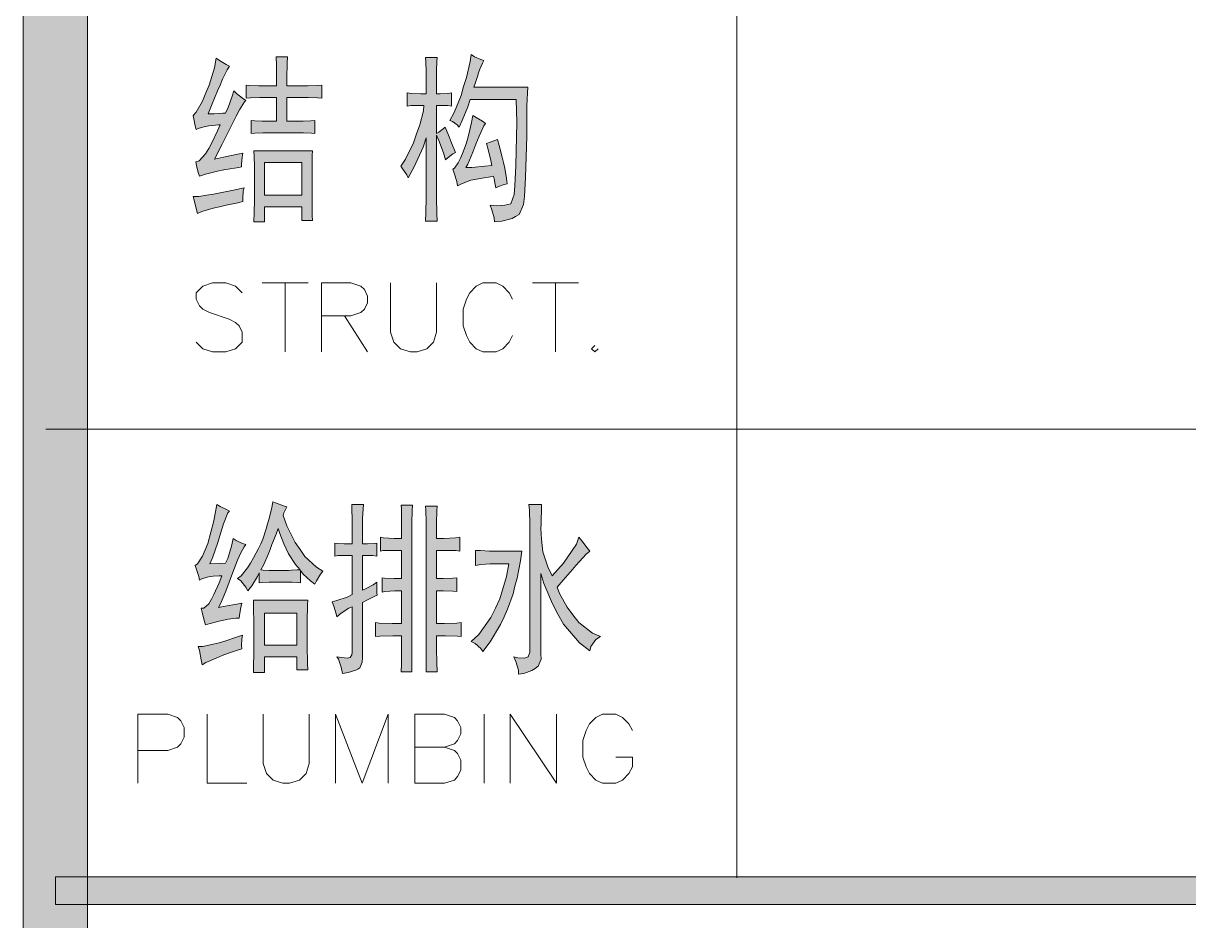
# Model space of a CAD drawing. Header units: millimetres. Extents: x 0 to 829, y 0 to 586.
# Drawn here: x 769.46 to 787.32, y 444.58 to 458.34 of the extents above; entities that cross this region are included whole.
import ezdxf

# ---------------------------------------------------------------- set-up
doc = ezdxf.new("R2010")
doc.units = ezdxf.units.MM

msp = doc.modelspace()

# ---------------------------------------------------------------- hatches: boundary and pattern name
h = msp.add_hatch(color=0)
h.dxf.hatch_style = 2
h.paths.add_polyline_path([(770.449028, 9.860139), (769.464778, 9.860139), (769.464778, 575.772139), (770.449028, 575.772139)])
h = msp.add_hatch(color=0)
h.dxf.hatch_style = 2
h.paths.add_polyline_path([(772.622139, 457.67625), (772.590389, 457.623333), (772.516306, 457.478694), (772.481028, 457.386972), (772.442222, 457.298778), (772.3505, 457.076528), (772.297583, 456.946), (772.389306, 456.949528), (772.523361, 456.956583), (772.562167, 456.956583), (772.600972, 457.044778), (772.664472, 457.217639), (772.689167, 457.298778), (772.7315, 457.259972), (772.823222, 457.189417), (772.872611, 457.154139), (772.851444, 457.132972), (772.777361, 457.0095), (772.724444, 456.910722), (772.675056, 456.811944), (772.50925, 456.483861), (772.396361, 456.254556), (772.533944, 456.282778), (772.752667, 456.328639), (772.830278, 456.346278), (772.816167, 456.282778), (772.805583, 456.176944), (772.805583, 456.134611), (772.766778, 456.127556), (772.632722, 456.106389), (772.537472, 456.08875), (772.442222, 456.071111), (772.25525, 456.021722), (772.163528, 455.989972), (772.145889, 456.046417), (772.117667, 456.155778), (772.107083, 456.212222), (772.156472, 456.229861), (772.25525, 456.332167), (772.304639, 456.416833), (772.354028, 456.5015), (772.442222, 456.684944), (772.481028, 456.776667), (772.452806, 456.776667), (772.364611, 456.769611), (772.308167, 456.762556), (772.25525, 456.751972), (772.156472, 456.727278), (772.114139, 456.709639), (772.100028, 456.766083), (772.075333, 456.871917), (772.06475, 456.921306), (772.110611, 456.970694), (772.209389, 457.143556), (772.258778, 457.267028), (772.311694, 457.386972), (772.392833, 457.655083), (772.421056, 457.799722), (772.470444, 457.764444), (772.57275, 457.704472)])
h = msp.add_hatch(color=0)
h.dxf.hatch_style = 2
h.paths.add_polyline_path([(773.345333, 457.376389), (773.345333, 457.471639), (773.341806, 457.693889), (773.338278, 457.820889), (773.514667, 457.820889), (773.507611, 457.722111), (773.504083, 457.499861), (773.504083, 457.376389), (773.7475, 457.376389), (773.825111, 457.376389), (773.96975, 457.383444), (774.036778, 457.386972), (774.036778, 457.189417), (773.96975, 457.192944), (773.828639, 457.2), (773.754556, 457.2), (773.504083, 457.2), (773.504083, 456.833111), (773.694583, 456.833111), (773.754556, 456.833111), (773.870972, 456.840167), (773.930944, 456.843694), (773.930944, 456.646139), (773.878028, 456.649667), (773.758083, 456.656722), (773.687528, 456.656722), (773.204222, 456.656722), (773.133667, 456.656722), (773.010194, 456.649667), (772.95375, 456.646139), (772.95375, 456.843694), (773.010194, 456.840167), (773.126611, 456.833111), (773.186583, 456.833111), (773.345333, 456.833111), (773.345333, 457.2), (773.161889, 457.2), (773.087806, 457.2), (772.946694, 457.192944), (772.879667, 457.189417), (772.879667, 457.386972), (772.932583, 457.383444), (773.066639, 457.376389), (773.147778, 457.376389)])
h = msp.add_hatch(color=0)
h.dxf.hatch_style = 2
h.paths.add_polyline_path([(775.934722, 456.243972), (775.902972, 456.349806), (775.832417, 456.540306), (775.793611, 456.621444), (775.793611, 455.778306), (775.793611, 455.661889), (775.800667, 455.422), (775.804194, 455.302056), (775.627806, 455.302056), (775.631333, 455.429056), (775.634861, 455.668944), (775.634861, 455.778306), (775.634861, 456.579111), (775.592528, 456.438), (775.454944, 456.134611), (775.363222, 455.968806), (775.338528, 456.011139), (775.278556, 456.099333), (775.246806, 456.145194), (775.320889, 456.254556), (775.444361, 456.5015), (775.490222, 456.639083), (775.539611, 456.776667), (775.596056, 456.995389), (775.603111, 457.076528), (775.536083, 457.076528), (775.409083, 457.073), (775.345583, 457.065944), (775.345583, 457.267028), (775.409083, 457.259972), (775.553722, 457.256444), (775.634861, 457.256444), (775.634861, 457.510444), (775.634861, 457.595111), (775.631333, 457.743278), (775.627806, 457.810306), (775.804194, 457.810306), (775.800667, 457.753861), (775.793611, 457.605694), (775.793611, 457.510444), (775.793611, 457.256444), (775.850056, 457.256444), (775.966472, 457.259972), (776.026444, 457.267028), (776.026444, 457.065944), (775.966472, 457.073), (775.850056, 457.076528), (775.793611, 457.076528), (775.793611, 456.646139), (775.828889, 456.667306), (775.895917, 456.716694), (775.927667, 456.744917), (775.97, 456.646139), (776.047611, 456.452111), (776.086417, 456.356861), (776.047611, 456.332167), (775.973528, 456.27925)])
h = msp.add_hatch(color=0)
h.dxf.hatch_style = 2
h.paths.add_polyline_path([(776.520333, 457.764444), (776.499167, 457.725639), (776.460361, 457.633917), (776.439194, 457.577472), (776.421556, 457.521028), (776.386278, 457.411667), (776.368639, 457.355222), (777.194139, 457.355222), (777.190611, 457.270556), (777.180028, 457.065944), (777.1765, 456.946), (777.1765, 456.607333), (777.158861, 455.972333), (777.14475, 455.679528), (777.127111, 455.556056), (777.060083, 455.404361), (777.007167, 455.372611), (776.95425, 455.344389), (776.7955, 455.302056), (776.686139, 455.291472), (776.679083, 455.351444), (776.643806, 455.478444), (776.619111, 455.545472), (776.707306, 455.538417), (776.841361, 455.545472), (776.887222, 455.556056), (776.933083, 455.566639), (776.986, 455.711278), (776.993056, 455.845333), (777.010694, 456.155778), (777.024806, 456.815472), (777.01775, 457.16825), (776.312194, 457.16825), (776.273389, 457.055361), (776.188722, 456.843694), (776.142861, 456.744917), (776.111111, 456.776667), (776.040556, 456.829583), (776.00175, 456.843694), (776.06525, 456.967167), (776.171083, 457.228222), (776.209889, 457.365806), (776.252222, 457.506917), (776.312194, 457.750333), (776.326306, 457.856167), (776.379222, 457.820889), (776.474472, 457.778556)])
h = msp.add_hatch(color=0)
h.dxf.hatch_style = 2
h.paths.add_polyline_path([(776.6685, 455.989972), (776.622639, 455.982917), (776.492111, 455.96175), (776.407444, 455.944111), (776.322778, 455.93), (776.178139, 455.877083), (776.118167, 455.845333), (776.104056, 455.912361), (776.06525, 456.039361), (776.044083, 456.099333), (776.068778, 456.113444), (776.12875, 456.194583), (776.1605, 456.268667), (776.195778, 456.339222), (776.248694, 456.487389), (776.269861, 456.561472), (776.291028, 456.635556), (776.333361, 456.815472), (776.351, 456.921306), (776.403917, 456.893083), (776.499167, 456.833111), (776.545028, 456.801361), (776.520333, 456.766083), (776.44625, 456.607333), (776.396861, 456.483861), (776.351, 456.360389), (776.273389, 456.176944), (776.245167, 456.124028), (776.336889, 456.127556), (776.534444, 456.145194), (776.643806, 456.155778), (776.626167, 456.233389), (776.587361, 456.399194), (776.562667, 456.490917), (776.728472, 456.554417), (776.753167, 456.462694), (776.799028, 456.282778), (776.820194, 456.201639), (776.841361, 456.116972), (776.869583, 455.954694), (776.876639, 455.877083), (776.830778, 455.8665), (776.742583, 455.83475), (776.703778, 455.813583), (776.693194, 455.862972), (776.679083, 455.951167)])
h = msp.add_hatch(color=0)
h.paths.add_polyline_path([(773.895667, 456.378028), (773.892139, 456.307472), (773.888611, 456.145194), (773.888611, 456.057), (773.888611, 455.679528), (773.888611, 455.573694), (773.892139, 455.39025), (773.895667, 455.312639), (773.729861, 455.312639), (773.729861, 455.524306), (773.161889, 455.524306), (773.161889, 455.291472), (772.996083, 455.291472), (772.999611, 455.436111), (773.006667, 455.623083), (773.006667, 455.668944), (773.006667, 456.078167), (773.006667, 456.145194), (772.999611, 456.293361), (772.996083, 456.378028)])
h.paths.add_polyline_path([(773.729861, 455.700694), (773.729861, 456.201639), (773.161889, 456.201639), (773.161889, 455.700694)])
h = msp.add_hatch(color=0)
h.dxf.hatch_style = 2
h.paths.add_polyline_path([(772.847917, 455.813583), (772.833806, 455.760667), (772.82675, 455.654833), (772.830278, 455.601917), (772.752667, 455.584278), (772.57275, 455.545472), (772.470444, 455.524306), (772.371667, 455.499611), (772.202333, 455.450222), (772.131778, 455.422), (772.114139, 455.496083), (772.082389, 455.623083), (772.06475, 455.679528), (772.152944, 455.683056), (772.308167, 455.704222), (772.378722, 455.718333), (772.452806, 455.732444), (772.685639, 455.778306)])
h = msp.add_hatch(color=0)
h.paths.add_polyline_path([(773.504083, 450.924083), (773.486444, 450.895861), (773.458222, 450.832361), (773.447639, 450.793556), (773.500556, 450.634806), (773.631083, 450.377278), (773.705167, 450.271444), (773.77925, 450.165611), (773.955639, 449.999806), (774.054417, 449.936306), (774.015611, 449.893972), (773.955639, 449.791667), (773.930944, 449.73875), (773.863917, 449.788139), (773.754556, 449.893972), (773.712222, 449.946889), (773.712222, 449.759917), (773.666361, 449.763444), (773.585222, 449.7705), (773.546417, 449.7705), (773.278306, 449.7705), (773.228917, 449.7705), (773.130139, 449.763444), (773.08075, 449.759917), (773.08075, 449.915139), (773.052528, 449.855167), (772.964333, 449.714056), (772.904361, 449.636444), (772.876139, 449.692889), (772.798528, 449.788139), (772.745611, 449.826944), (772.802056, 449.869278), (772.900833, 449.989222), (772.946694, 450.063306), (772.992556, 450.140917), (773.070167, 450.285556), (773.101917, 450.359639), (773.133667, 450.430194), (773.186583, 450.585417), (773.20775, 450.663028), (773.232444, 450.744167), (773.27125, 450.9135), (773.288889, 451.001694), (773.341806, 450.980528), (773.451167, 450.941722)])
h.paths.add_polyline_path([(773.705167, 449.957472), (773.634611, 450.042139), (773.528778, 450.204417), (773.4935, 450.282028), (773.458222, 450.359639), (773.394722, 450.514861), (773.370028, 450.592472), (773.338278, 450.507806), (773.274778, 450.349056), (773.246556, 450.271444), (773.218333, 450.193833), (773.147778, 450.038611), (773.105444, 449.957472), (773.140722, 449.953944), (773.228917, 449.946889), (773.278306, 449.946889), (773.528778, 449.946889), (773.571111, 449.953944), (773.659306, 449.957472)])
h = msp.add_hatch(color=0)
h.dxf.hatch_style = 2
h.paths.add_polyline_path([(772.622139, 450.857056), (772.597444, 450.832361), (772.530417, 450.663028), (772.488083, 450.518389), (772.44575, 450.377278), (772.364611, 450.140917), (772.322278, 450.049194), (772.562167, 450.059778), (772.597444, 450.130333), (772.653889, 450.320833), (772.678583, 450.43725), (772.724444, 450.409028), (772.823222, 450.363167), (772.872611, 450.349056), (772.847917, 450.313778), (772.798528, 450.222056), (772.770306, 450.165611), (772.745611, 450.105639), (772.671528, 449.908083), (772.618611, 449.7705), (772.565694, 449.632917), (772.484556, 449.438889), (772.456333, 449.382444), (772.555111, 449.400083), (772.735028, 449.431833), (772.812639, 449.449472), (772.798528, 449.382444), (772.777361, 449.266028), (772.770306, 449.216639), (772.720917, 449.216639), (772.6045, 449.202528), (772.533944, 449.188417), (772.466917, 449.174306), (772.325806, 449.139028), (772.25525, 449.114333), (772.237611, 449.181361), (772.205861, 449.308361), (772.188222, 449.371861), (772.230556, 449.371861), (772.308167, 449.438889), (772.346972, 449.509444), (772.385778, 449.58), (772.463389, 449.759917), (772.505722, 449.869278), (772.463389, 449.869278), (772.375194, 449.862222), (772.329333, 449.855167), (772.283472, 449.844583), (772.202333, 449.819889), (772.163528, 449.80225), (772.152944, 449.855167), (772.117667, 449.964528), (772.0965, 450.0245), (772.131778, 450.049194), (772.209389, 450.169139), (772.251722, 450.264389), (772.294056, 450.363167), (772.385778, 450.708889), (772.431639, 450.959361), (772.481028, 450.931139), (772.576278, 450.88175)])
h = msp.add_hatch(color=0)
h.dxf.hatch_style = 2
h.paths.add_polyline_path([(774.195528, 449.470639), (774.269611, 449.488278), (774.424833, 449.541194), (774.502444, 449.58), (774.502444, 450.179722), (774.438944, 450.179722), (774.386028, 450.179722), (774.28725, 450.176194), (774.237861, 450.169139), (774.237861, 450.370222), (774.280194, 450.363167), (774.378972, 450.359639), (774.438944, 450.359639), (774.502444, 450.359639), (774.502444, 450.6595), (774.502444, 450.737111), (774.498917, 450.885278), (774.495389, 450.959361), (774.678833, 450.959361), (774.671778, 450.895861), (774.661194, 450.747694), (774.661194, 450.6595), (774.661194, 450.359639), (774.738806, 450.359639), (774.844639, 450.363167), (774.879917, 450.370222), (774.879917, 450.169139), (774.812889, 450.176194), (774.703528, 450.179722), (774.661194, 450.179722), (774.661194, 449.647028), (774.717639, 449.671722), (774.823472, 449.731694), (774.879917, 449.7705), (774.879917, 449.703472), (774.883444, 449.604694), (774.886972, 449.569417), (774.848167, 449.555306), (774.738806, 449.498861), (774.661194, 449.460056), (774.661194, 448.616917), (774.657667, 448.542833), (774.622389, 448.454639), (774.590639, 448.437), (774.558889, 448.422889), (774.442472, 448.387611), (774.354278, 448.369972), (774.336639, 448.465222), (774.294306, 448.592222), (774.269611, 448.6275), (774.340167, 448.616917), (774.431889, 448.606333), (774.453056, 448.609861), (774.474222, 448.613389), (774.498917, 448.655722), (774.502444, 448.694528), (774.502444, 449.393028), (774.453056, 449.371861), (774.336639, 449.29425), (774.269611, 449.237806), (774.259028, 449.287194), (774.220222, 449.403611)])
h = msp.add_hatch(color=0)
h.dxf.hatch_style = 2
h.paths.add_polyline_path([(775.260917, 450.592472), (775.260917, 450.719472), (775.257389, 450.895861), (775.253861, 450.948778), (775.426722, 450.948778), (775.423194, 450.871167), (775.419667, 450.670083), (775.419667, 450.546611), (775.419667, 448.394667), (775.253861, 448.394667), (775.257389, 448.514611), (775.260917, 448.708639), (775.260917, 448.782722), (775.260917, 448.948528), (775.126861, 448.948528), (774.929306, 448.941472), (774.862278, 448.937944), (774.862278, 449.149611), (774.915194, 449.142556), (775.116278, 449.139028), (775.260917, 449.139028), (775.260917, 449.636444), (775.155083, 449.636444), (775.003389, 449.625861), (774.961056, 449.615278), (774.961056, 449.837528), (774.999861, 449.830472), (775.148028, 449.826944), (775.260917, 449.826944), (775.260917, 450.257333), (775.140972, 450.257333), (774.978694, 450.253806), (774.936361, 450.24675), (774.936361, 450.458417), (774.982222, 450.447833), (775.1445, 450.43725), (775.260917, 450.43725)])
h = msp.add_hatch(color=0)
h.dxf.hatch_style = 2
h.paths.add_polyline_path([(775.804194, 450.934667), (775.800667, 450.864111), (775.793611, 450.680667), (775.793611, 450.571306), (775.793611, 450.43725), (775.9065, 450.43725), (776.086417, 450.447833), (776.153444, 450.458417), (776.153444, 450.24675), (776.089944, 450.253806), (775.994694, 450.257333), (775.962944, 450.257333), (775.793611, 450.257333), (775.793611, 449.826944), (775.895917, 449.826944), (776.047611, 449.830472), (776.104056, 449.837528), (776.104056, 449.625861), (776.047611, 449.632917), (775.895917, 449.636444), (775.793611, 449.636444), (775.793611, 449.139028), (775.917083, 449.139028), (776.104056, 449.142556), (776.171083, 449.149611), (776.171083, 448.937944), (776.118167, 448.941472), (775.931194, 448.948528), (775.793611, 448.948528), (775.793611, 448.782722), (775.793611, 448.736861), (775.800667, 448.542833), (775.804194, 448.394667), (775.634861, 448.394667), (775.634861, 450.571306), (775.634861, 450.69125), (775.631333, 450.874694), (775.627806, 450.934667)])
h = msp.add_hatch(color=0)
h.dxf.hatch_style = 2
h.paths.add_polyline_path([(777.402278, 450.959361), (777.402278, 450.874694), (777.39875, 450.726528), (777.39875, 450.6595), (777.395222, 450.592472), (777.405806, 450.426667), (777.412861, 450.331417), (777.423444, 450.232639), (777.501056, 450.003333), (777.568083, 449.869278), (777.740944, 450.059778), (777.942028, 450.352583), (777.977306, 450.458417), (778.023167, 450.401972), (778.104306, 450.296139), (778.143111, 450.24675), (778.090194, 450.197361), (777.984361, 450.088), (777.931444, 450.0245), (777.878528, 449.964528), (777.733889, 449.798722), (777.642167, 449.692889), (777.677444, 449.597639), (777.797389, 449.385972), (777.885583, 449.269556), (777.973778, 449.153139), (778.185444, 448.987333), (778.308917, 448.937944), (778.238361, 448.892083), (778.157222, 448.782722), (778.143111, 448.715694), (777.984361, 448.842694), (777.740944, 449.124917), (777.656278, 449.280139), (777.571611, 449.438889), (777.441083, 449.749333), (777.395222, 449.904556), (777.395222, 448.669833), (777.39875, 448.592222), (777.352889, 448.482861), (777.307028, 448.447583), (777.257639, 448.415833), (777.130639, 448.369972), (777.053028, 448.359389), (777.0495, 448.422889), (777.010694, 448.553417), (776.978944, 448.6275), (777.042444, 448.609861), (777.141222, 448.602806), (777.169444, 448.616917), (777.197667, 448.6275), (777.225889, 448.698056), (777.225889, 448.761556), (777.225889, 450.514861), (777.225889, 450.652444), (777.218833, 450.874694), (777.211778, 450.959361)])
h = msp.add_hatch(color=0)
h.dxf.hatch_style = 2
h.paths.add_polyline_path([(777.102417, 450.24675), (777.08125, 450.098583), (777.028333, 449.830472), (776.996583, 449.710528), (776.968361, 449.590583), (776.883694, 449.354222), (776.830778, 449.237806), (776.777861, 449.121389), (776.615583, 448.853278), (776.502694, 448.705111), (776.474472, 448.7545), (776.386278, 448.832111), (776.326306, 448.860333), (776.442722, 448.969694), (776.629694, 449.227222), (776.696722, 449.371861), (776.767278, 449.5165), (776.869583, 449.855167), (776.901333, 450.049194), (776.679083, 450.049194), (776.615583, 450.049194), (776.474472, 450.038611), (776.393333, 450.0245), (776.393333, 450.257333), (776.470944, 450.253806), (776.605, 450.24675), (776.6685, 450.24675)])
h = msp.add_hatch(color=0)
h.paths.add_polyline_path([(773.655778, 448.426417), (773.655778, 448.6275), (773.161889, 448.6275), (773.161889, 448.384083), (772.989028, 448.384083), (772.992556, 448.447583), (772.996083, 448.715694), (772.996083, 448.916778), (772.996083, 449.114333), (772.992556, 449.403611), (772.989028, 449.491806), (773.821583, 449.491806), (773.818056, 449.42125), (773.814528, 449.163722), (773.814528, 448.983806), (773.814528, 448.800361), (773.818056, 448.521667), (773.821583, 448.426417)])
h.paths.add_polyline_path([(773.655778, 448.803889), (773.655778, 449.29425), (773.161889, 449.29425), (773.161889, 448.803889)])
h = msp.add_hatch(color=0)
h.dxf.hatch_style = 2
h.paths.add_polyline_path([(772.145889, 448.782722), (772.216444, 448.78625), (772.375194, 448.818), (772.463389, 448.842694), (772.551583, 448.867389), (772.7315, 448.927361), (772.823222, 448.959111), (772.812639, 448.902667), (772.809111, 448.800361), (772.812639, 448.747444), (772.759722, 448.733333), (772.608028, 448.680417), (772.512778, 448.645139), (772.417528, 448.606333), (772.262306, 448.539306), (772.205861, 448.504028), (772.19175, 448.581639), (772.163528, 448.72275)])
h = msp.add_hatch(color=0)
h.dxf.hatch_style = 2
h.paths.add_polyline_path([(769.958667, 444.831611), (769.958667, 445.254944), (819.294639, 445.254944), (819.294639, 444.831611)])

# ---------------------------------------------------------------- linework, layer by layer
at = {"color": 0, "lineweight": 0}
for points in [[(770.449028, 9.860139), (769.464778, 9.860139), (769.464778, 575.772139), (770.449028, 575.772139)], [(772.622139, 457.67625), (772.590389, 457.623333), (772.516306, 457.478694), (772.481028, 457.386972), (772.442222, 457.298778), (772.3505, 457.076528), (772.297583, 456.946), (772.389306, 456.949528), (772.523361, 456.956583), (772.562167, 456.956583), (772.600972, 457.044778), (772.664472, 457.217639), (772.689167, 457.298778), (772.7315, 457.259972), (772.823222, 457.189417), (772.872611, 457.154139), (772.851444, 457.132972), (772.777361, 457.0095), (772.724444, 456.910722), (772.675056, 456.811944), (772.50925, 456.483861), (772.396361, 456.254556), (772.533944, 456.282778), (772.752667, 456.328639), (772.830278, 456.346278), (772.816167, 456.282778), (772.805583, 456.176944), (772.805583, 456.134611), (772.766778, 456.127556), (772.632722, 456.106389), (772.537472, 456.08875), (772.442222, 456.071111), (772.25525, 456.021722), (772.163528, 455.989972), (772.145889, 456.046417), (772.117667, 456.155778), (772.107083, 456.212222), (772.156472, 456.229861), (772.25525, 456.332167), (772.304639, 456.416833), (772.354028, 456.5015), (772.442222, 456.684944), (772.481028, 456.776667), (772.452806, 456.776667), (772.364611, 456.769611), (772.308167, 456.762556), (772.25525, 456.751972), (772.156472, 456.727278), (772.114139, 456.709639), (772.100028, 456.766083), (772.075333, 456.871917), (772.06475, 456.921306), (772.110611, 456.970694), (772.209389, 457.143556), (772.258778, 457.267028), (772.311694, 457.386972), (772.392833, 457.655083), (772.421056, 457.799722), (772.470444, 457.764444), (772.57275, 457.704472)], [(773.345333, 457.376389), (773.345333, 457.471639), (773.341806, 457.693889), (773.338278, 457.820889), (773.514667, 457.820889), (773.507611, 457.722111), (773.504083, 457.499861), (773.504083, 457.376389), (773.7475, 457.376389), (773.825111, 457.376389), (773.96975, 457.383444), (774.036778, 457.386972), (774.036778, 457.189417), (773.96975, 457.192944), (773.828639, 457.2), (773.754556, 457.2), (773.504083, 457.2), (773.504083, 456.833111), (773.694583, 456.833111), (773.754556, 456.833111), (773.870972, 456.840167), (773.930944, 456.843694), (773.930944, 456.646139), (773.878028, 456.649667), (773.758083, 456.656722), (773.687528, 456.656722), (773.204222, 456.656722), (773.133667, 456.656722), (773.010194, 456.649667), (772.95375, 456.646139), (772.95375, 456.843694), (773.010194, 456.840167), (773.126611, 456.833111), (773.186583, 456.833111), (773.345333, 456.833111), (773.345333, 457.2), (773.161889, 457.2), (773.087806, 457.2), (772.946694, 457.192944), (772.879667, 457.189417), (772.879667, 457.386972), (772.932583, 457.383444), (773.066639, 457.376389), (773.147778, 457.376389)], [(775.934722, 456.243972), (775.902972, 456.349806), (775.832417, 456.540306), (775.793611, 456.621444), (775.793611, 455.778306), (775.793611, 455.661889), (775.800667, 455.422), (775.804194, 455.302056), (775.627806, 455.302056), (775.631333, 455.429056), (775.634861, 455.668944), (775.634861, 455.778306), (775.634861, 456.579111), (775.592528, 456.438), (775.454944, 456.134611), (775.363222, 455.968806), (775.338528, 456.011139), (775.278556, 456.099333), (775.246806, 456.145194), (775.320889, 456.254556), (775.444361, 456.5015), (775.490222, 456.639083), (775.539611, 456.776667), (775.596056, 456.995389), (775.603111, 457.076528), (775.536083, 457.076528), (775.409083, 457.073), (775.345583, 457.065944), (775.345583, 457.267028), (775.409083, 457.259972), (775.553722, 457.256444), (775.634861, 457.256444), (775.634861, 457.510444), (775.634861, 457.595111), (775.631333, 457.743278), (775.627806, 457.810306), (775.804194, 457.810306), (775.800667, 457.753861), (775.793611, 457.605694), (775.793611, 457.510444), (775.793611, 457.256444), (775.850056, 457.256444), (775.966472, 457.259972), (776.026444, 457.267028), (776.026444, 457.065944), (775.966472, 457.073), (775.850056, 457.076528), (775.793611, 457.076528), (775.793611, 456.646139), (775.828889, 456.667306), (775.895917, 456.716694), (775.927667, 456.744917), (775.97, 456.646139), (776.047611, 456.452111), (776.086417, 456.356861), (776.047611, 456.332167), (775.973528, 456.27925)], [(776.520333, 457.764444), (776.499167, 457.725639), (776.460361, 457.633917), (776.439194, 457.577472), (776.421556, 457.521028), (776.386278, 457.411667), (776.368639, 457.355222), (777.194139, 457.355222), (777.190611, 457.270556), (777.180028, 457.065944), (777.1765, 456.946), (777.1765, 456.607333), (777.158861, 455.972333), (777.14475, 455.679528), (777.127111, 455.556056), (777.060083, 455.404361), (777.007167, 455.372611), (776.95425, 455.344389), (776.7955, 455.302056), (776.686139, 455.291472), (776.679083, 455.351444), (776.643806, 455.478444), (776.619111, 455.545472), (776.707306, 455.538417), (776.841361, 455.545472), (776.887222, 455.556056), (776.933083, 455.566639), (776.986, 455.711278), (776.993056, 455.845333), (777.010694, 456.155778), (777.024806, 456.815472), (777.01775, 457.16825), (776.312194, 457.16825), (776.273389, 457.055361), (776.188722, 456.843694), (776.142861, 456.744917), (776.111111, 456.776667), (776.040556, 456.829583), (776.00175, 456.843694), (776.06525, 456.967167), (776.171083, 457.228222), (776.209889, 457.365806), (776.252222, 457.506917), (776.312194, 457.750333), (776.326306, 457.856167), (776.379222, 457.820889), (776.474472, 457.778556)], [(776.6685, 455.989972), (776.622639, 455.982917), (776.492111, 455.96175), (776.407444, 455.944111), (776.322778, 455.93), (776.178139, 455.877083), (776.118167, 455.845333), (776.104056, 455.912361), (776.06525, 456.039361), (776.044083, 456.099333), (776.068778, 456.113444), (776.12875, 456.194583), (776.1605, 456.268667), (776.195778, 456.339222), (776.248694, 456.487389), (776.269861, 456.561472), (776.291028, 456.635556), (776.333361, 456.815472), (776.351, 456.921306), (776.403917, 456.893083), (776.499167, 456.833111), (776.545028, 456.801361), (776.520333, 456.766083), (776.44625, 456.607333), (776.396861, 456.483861), (776.351, 456.360389), (776.273389, 456.176944), (776.245167, 456.124028), (776.336889, 456.127556), (776.534444, 456.145194), (776.643806, 456.155778), (776.626167, 456.233389), (776.587361, 456.399194), (776.562667, 456.490917), (776.728472, 456.554417), (776.753167, 456.462694), (776.799028, 456.282778), (776.820194, 456.201639), (776.841361, 456.116972), (776.869583, 455.954694), (776.876639, 455.877083), (776.830778, 455.8665), (776.742583, 455.83475), (776.703778, 455.813583), (776.693194, 455.862972), (776.679083, 455.951167)], [(773.895667, 456.378028), (773.892139, 456.307472), (773.888611, 456.145194), (773.888611, 456.057), (773.888611, 455.679528), (773.888611, 455.573694), (773.892139, 455.39025), (773.895667, 455.312639), (773.729861, 455.312639), (773.729861, 455.524306), (773.161889, 455.524306), (773.161889, 455.291472), (772.996083, 455.291472), (772.999611, 455.436111), (773.006667, 455.623083), (773.006667, 455.668944), (773.006667, 456.078167), (773.006667, 456.145194), (772.999611, 456.293361), (772.996083, 456.378028)], [(773.729861, 455.700694), (773.729861, 456.201639), (773.161889, 456.201639), (773.161889, 455.700694)], [(772.847917, 455.813583), (772.833806, 455.760667), (772.82675, 455.654833), (772.830278, 455.601917), (772.752667, 455.584278), (772.57275, 455.545472), (772.470444, 455.524306), (772.371667, 455.499611), (772.202333, 455.450222), (772.131778, 455.422), (772.114139, 455.496083), (772.082389, 455.623083), (772.06475, 455.679528), (772.152944, 455.683056), (772.308167, 455.704222), (772.378722, 455.718333), (772.452806, 455.732444), (772.685639, 455.778306)], [(773.504083, 450.924083), (773.486444, 450.895861), (773.458222, 450.832361), (773.447639, 450.793556), (773.500556, 450.634806), (773.631083, 450.377278), (773.705167, 450.271444), (773.77925, 450.165611), (773.955639, 449.999806), (774.054417, 449.936306), (774.015611, 449.893972), (773.955639, 449.791667), (773.930944, 449.73875), (773.863917, 449.788139), (773.754556, 449.893972), (773.712222, 449.946889), (773.712222, 449.759917), (773.666361, 449.763444), (773.585222, 449.7705), (773.546417, 449.7705), (773.278306, 449.7705), (773.228917, 449.7705), (773.130139, 449.763444), (773.08075, 449.759917), (773.08075, 449.915139), (773.052528, 449.855167), (772.964333, 449.714056), (772.904361, 449.636444), (772.876139, 449.692889), (772.798528, 449.788139), (772.745611, 449.826944), (772.802056, 449.869278), (772.900833, 449.989222), (772.946694, 450.063306), (772.992556, 450.140917), (773.070167, 450.285556), (773.101917, 450.359639), (773.133667, 450.430194), (773.186583, 450.585417), (773.20775, 450.663028), (773.232444, 450.744167), (773.27125, 450.9135), (773.288889, 451.001694), (773.341806, 450.980528), (773.451167, 450.941722)], [(772.622139, 450.857056), (772.597444, 450.832361), (772.530417, 450.663028), (772.488083, 450.518389), (772.44575, 450.377278), (772.364611, 450.140917), (772.322278, 450.049194), (772.562167, 450.059778), (772.597444, 450.130333), (772.653889, 450.320833), (772.678583, 450.43725), (772.724444, 450.409028), (772.823222, 450.363167), (772.872611, 450.349056), (772.847917, 450.313778), (772.798528, 450.222056), (772.770306, 450.165611), (772.745611, 450.105639), (772.671528, 449.908083), (772.618611, 449.7705), (772.565694, 449.632917), (772.484556, 449.438889), (772.456333, 449.382444), (772.555111, 449.400083), (772.735028, 449.431833), (772.812639, 449.449472), (772.798528, 449.382444), (772.777361, 449.266028), (772.770306, 449.216639), (772.720917, 449.216639), (772.6045, 449.202528), (772.533944, 449.188417), (772.466917, 449.174306), (772.325806, 449.139028), (772.25525, 449.114333), (772.237611, 449.181361), (772.205861, 449.308361), (772.188222, 449.371861), (772.230556, 449.371861), (772.308167, 449.438889), (772.346972, 449.509444), (772.385778, 449.58), (772.463389, 449.759917), (772.505722, 449.869278), (772.463389, 449.869278), (772.375194, 449.862222), (772.329333, 449.855167), (772.283472, 449.844583), (772.202333, 449.819889), (772.163528, 449.80225), (772.152944, 449.855167), (772.117667, 449.964528), (772.0965, 450.0245), (772.131778, 450.049194), (772.209389, 450.169139), (772.251722, 450.264389), (772.294056, 450.363167), (772.385778, 450.708889), (772.431639, 450.959361), (772.481028, 450.931139), (772.576278, 450.88175)], [(774.195528, 449.470639), (774.269611, 449.488278), (774.424833, 449.541194), (774.502444, 449.58), (774.502444, 450.179722), (774.438944, 450.179722), (774.386028, 450.179722), (774.28725, 450.176194), (774.237861, 450.169139), (774.237861, 450.370222), (774.280194, 450.363167), (774.378972, 450.359639), (774.438944, 450.359639), (774.502444, 450.359639), (774.502444, 450.6595), (774.502444, 450.737111), (774.498917, 450.885278), (774.495389, 450.959361), (774.678833, 450.959361), (774.671778, 450.895861), (774.661194, 450.747694), (774.661194, 450.6595), (774.661194, 450.359639), (774.738806, 450.359639), (774.844639, 450.363167), (774.879917, 450.370222), (774.879917, 450.169139), (774.812889, 450.176194), (774.703528, 450.179722), (774.661194, 450.179722), (774.661194, 449.647028), (774.717639, 449.671722), (774.823472, 449.731694), (774.879917, 449.7705), (774.879917, 449.703472), (774.883444, 449.604694), (774.886972, 449.569417), (774.848167, 449.555306), (774.738806, 449.498861), (774.661194, 449.460056), (774.661194, 448.616917), (774.657667, 448.542833), (774.622389, 448.454639), (774.590639, 448.437), (774.558889, 448.422889), (774.442472, 448.387611), (774.354278, 448.369972), (774.336639, 448.465222), (774.294306, 448.592222), (774.269611, 448.6275), (774.340167, 448.616917), (774.431889, 448.606333), (774.453056, 448.609861), (774.474222, 448.613389), (774.498917, 448.655722), (774.502444, 448.694528), (774.502444, 449.393028), (774.453056, 449.371861), (774.336639, 449.29425), (774.269611, 449.237806), (774.259028, 449.287194), (774.220222, 449.403611)], [(775.260917, 450.592472), (775.260917, 450.719472), (775.257389, 450.895861), (775.253861, 450.948778), (775.426722, 450.948778), (775.423194, 450.871167), (775.419667, 450.670083), (775.419667, 450.546611), (775.419667, 448.394667), (775.253861, 448.394667), (775.257389, 448.514611), (775.260917, 448.708639), (775.260917, 448.782722), (775.260917, 448.948528), (775.126861, 448.948528), (774.929306, 448.941472), (774.862278, 448.937944), (774.862278, 449.149611), (774.915194, 449.142556), (775.116278, 449.139028), (775.260917, 449.139028), (775.260917, 449.636444), (775.155083, 449.636444), (775.003389, 449.625861), (774.961056, 449.615278), (774.961056, 449.837528), (774.999861, 449.830472), (775.148028, 449.826944), (775.260917, 449.826944), (775.260917, 450.257333), (775.140972, 450.257333), (774.978694, 450.253806), (774.936361, 450.24675), (774.936361, 450.458417), (774.982222, 450.447833), (775.1445, 450.43725), (775.260917, 450.43725)], [(775.804194, 450.934667), (775.800667, 450.864111), (775.793611, 450.680667), (775.793611, 450.571306), (775.793611, 450.43725), (775.9065, 450.43725), (776.086417, 450.447833), (776.153444, 450.458417), (776.153444, 450.24675), (776.089944, 450.253806), (775.994694, 450.257333), (775.962944, 450.257333), (775.793611, 450.257333), (775.793611, 449.826944), (775.895917, 449.826944), (776.047611, 449.830472), (776.104056, 449.837528), (776.104056, 449.625861), (776.047611, 449.632917), (775.895917, 449.636444), (775.793611, 449.636444), (775.793611, 449.139028), (775.917083, 449.139028), (776.104056, 449.142556), (776.171083, 449.149611), (776.171083, 448.937944), (776.118167, 448.941472), (775.931194, 448.948528), (775.793611, 448.948528), (775.793611, 448.782722), (775.793611, 448.736861), (775.800667, 448.542833), (775.804194, 448.394667), (775.634861, 448.394667), (775.634861, 450.571306), (775.634861, 450.69125), (775.631333, 450.874694), (775.627806, 450.934667)], [(777.402278, 450.959361), (777.402278, 450.874694), (777.39875, 450.726528), (777.39875, 450.6595), (777.395222, 450.592472), (777.405806, 450.426667), (777.412861, 450.331417), (777.423444, 450.232639), (777.501056, 450.003333), (777.568083, 449.869278), (777.740944, 450.059778), (777.942028, 450.352583), (777.977306, 450.458417), (778.023167, 450.401972), (778.104306, 450.296139), (778.143111, 450.24675), (778.090194, 450.197361), (777.984361, 450.088), (777.931444, 450.0245), (777.878528, 449.964528), (777.733889, 449.798722), (777.642167, 449.692889), (777.677444, 449.597639), (777.797389, 449.385972), (777.885583, 449.269556), (777.973778, 449.153139), (778.185444, 448.987333), (778.308917, 448.937944), (778.238361, 448.892083), (778.157222, 448.782722), (778.143111, 448.715694), (777.984361, 448.842694), (777.740944, 449.124917), (777.656278, 449.280139), (777.571611, 449.438889), (777.441083, 449.749333), (777.395222, 449.904556), (777.395222, 448.669833), (777.39875, 448.592222), (777.352889, 448.482861), (777.307028, 448.447583), (777.257639, 448.415833), (777.130639, 448.369972), (777.053028, 448.359389), (777.0495, 448.422889), (777.010694, 448.553417), (776.978944, 448.6275), (777.042444, 448.609861), (777.141222, 448.602806), (777.169444, 448.616917), (777.197667, 448.6275), (777.225889, 448.698056), (777.225889, 448.761556), (777.225889, 450.514861), (777.225889, 450.652444), (777.218833, 450.874694), (777.211778, 450.959361)], [(773.705167, 449.957472), (773.634611, 450.042139), (773.528778, 450.204417), (773.4935, 450.282028), (773.458222, 450.359639), (773.394722, 450.514861), (773.370028, 450.592472), (773.338278, 450.507806), (773.274778, 450.349056), (773.246556, 450.271444), (773.218333, 450.193833), (773.147778, 450.038611), (773.105444, 449.957472), (773.140722, 449.953944), (773.228917, 449.946889), (773.278306, 449.946889), (773.528778, 449.946889), (773.571111, 449.953944), (773.659306, 449.957472)], [(777.102417, 450.24675), (777.08125, 450.098583), (777.028333, 449.830472), (776.996583, 449.710528), (776.968361, 449.590583), (776.883694, 449.354222), (776.830778, 449.237806), (776.777861, 449.121389), (776.615583, 448.853278), (776.502694, 448.705111), (776.474472, 448.7545), (776.386278, 448.832111), (776.326306, 448.860333), (776.442722, 448.969694), (776.629694, 449.227222), (776.696722, 449.371861), (776.767278, 449.5165), (776.869583, 449.855167), (776.901333, 450.049194), (776.679083, 450.049194), (776.615583, 450.049194), (776.474472, 450.038611), (776.393333, 450.0245), (776.393333, 450.257333), (776.470944, 450.253806), (776.605, 450.24675), (776.6685, 450.24675)], [(773.655778, 448.426417), (773.655778, 448.6275), (773.161889, 448.6275), (773.161889, 448.384083), (772.989028, 448.384083), (772.992556, 448.447583), (772.996083, 448.715694), (772.996083, 448.916778), (772.996083, 449.114333), (772.992556, 449.403611), (772.989028, 449.491806), (773.821583, 449.491806), (773.818056, 449.42125), (773.814528, 449.163722), (773.814528, 448.983806), (773.814528, 448.800361), (773.818056, 448.521667), (773.821583, 448.426417)], [(773.655778, 448.803889), (773.655778, 449.29425), (773.161889, 449.29425), (773.161889, 448.803889)], [(772.145889, 448.782722), (772.216444, 448.78625), (772.375194, 448.818), (772.463389, 448.842694), (772.551583, 448.867389), (772.7315, 448.927361), (772.823222, 448.959111), (772.812639, 448.902667), (772.809111, 448.800361), (772.812639, 448.747444), (772.759722, 448.733333), (772.608028, 448.680417), (772.512778, 448.645139), (772.417528, 448.606333), (772.262306, 448.539306), (772.205861, 448.504028), (772.19175, 448.581639), (772.163528, 448.72275)], [(769.958667, 444.831611), (769.958667, 445.254944), (819.294639, 445.254944), (819.294639, 444.831611)]]:
    msp.add_lwpolyline(points, close=True, dxfattribs=at)
for points in [[(780.397361, 466.24875), (780.397361, 445.240833)], [(772.819694, 454.204917), (772.717389, 454.307222), (772.565694, 454.356611), (772.364611, 454.356611), (772.212917, 454.307222), (772.114139, 454.204917), (772.114139, 454.106139), (772.163528, 454.003833), (772.212917, 453.954444), (772.315222, 453.901528), (772.618611, 453.80275), (772.717389, 453.749833), (772.770306, 453.700444), (772.819694, 453.601667), (772.819694, 453.449972), (772.717389, 453.347667), (772.565694, 453.298278), (772.364611, 453.298278), (772.212917, 453.347667), (772.114139, 453.449972)], [(773.123083, 454.356611), (773.828639, 454.356611)], [(773.475861, 454.356611), (773.475861, 453.298278)], [(774.03325, 453.298278), (774.03325, 454.356611), (774.484806, 454.356611), (774.6365, 454.307222), (774.689417, 454.257833), (774.738806, 454.155528), (774.738806, 454.053222), (774.689417, 453.954444), (774.6365, 453.901528), (774.484806, 453.852139), (774.03325, 453.852139)], [(775.091583, 454.356611), (775.091583, 453.601667), (775.140972, 453.449972), (775.243278, 453.347667), (775.394972, 453.298278), (775.497278, 453.298278), (775.648972, 453.347667), (775.74775, 453.449972), (775.797139, 453.601667), (775.797139, 454.356611)], [(776.961306, 454.106139), (776.908389, 454.204917), (776.809611, 454.307222), (776.707306, 454.356611), (776.506222, 454.356611), (776.403917, 454.307222), (776.305139, 454.204917), (776.252222, 454.106139), (776.202833, 453.954444), (776.202833, 453.700444), (776.252222, 453.54875), (776.305139, 453.449972), (776.403917, 453.347667), (776.506222, 453.298278), (776.707306, 453.298278), (776.809611, 453.347667), (776.908389, 453.449972), (776.961306, 453.54875)], [(777.264694, 454.356611), (777.97025, 454.356611)], [(777.617472, 454.356611), (777.617472, 453.298278)], [(774.386028, 453.852139), (774.738806, 453.298278)], [(778.220722, 453.397056), (778.171333, 453.347667), (778.220722, 453.298278), (778.273639, 453.347667)], [(769.8105, 452.112944), (819.294639, 452.112944)], [(771.221611, 446.687222), (771.221611, 447.749083), (771.676694, 447.749083), (771.824861, 447.696167), (771.877778, 447.646778), (771.927167, 447.544472), (771.927167, 447.392778), (771.877778, 447.294), (771.824861, 447.241083), (771.676694, 447.191694), (771.221611, 447.191694)], [(772.279944, 447.749083), (772.279944, 446.687222), (772.886722, 446.687222)], [(773.140722, 447.749083), (773.140722, 446.990611), (773.190111, 446.838917), (773.292417, 446.736611), (773.440583, 446.687222), (773.542889, 446.687222), (773.694583, 446.736611), (773.796889, 446.838917), (773.846278, 446.990611), (773.846278, 447.749083)], [(774.248444, 446.687222), (774.248444, 447.749083), (774.654139, 446.687222), (775.056306, 447.749083), (775.056306, 446.687222)], [(775.462, 446.687222), (775.462, 447.749083), (775.917083, 447.749083), (776.068778, 447.696167), (776.118167, 447.646778), (776.167556, 447.544472), (776.167556, 447.445694), (776.118167, 447.343389), (776.068778, 447.294), (775.917083, 447.241083)], [(776.523861, 446.687222), (776.523861, 447.749083)], [(776.926028, 446.687222), (776.926028, 447.749083), (777.631583, 446.687222), (777.631583, 447.749083)], [(778.79575, 447.495083), (778.742833, 447.597389), (778.644056, 447.696167), (778.54175, 447.749083), (778.340667, 447.749083), (778.238361, 447.696167), (778.139583, 447.597389), (778.086667, 447.495083), (778.037278, 447.343389), (778.037278, 447.089389), (778.086667, 446.941222), (778.139583, 446.838917), (778.238361, 446.736611), (778.340667, 446.687222), (778.54175, 446.687222), (778.644056, 446.736611), (778.742833, 446.838917), (778.79575, 446.941222), (778.79575, 447.089389), (778.54175, 447.089389)], [(775.462, 447.241083), (775.917083, 447.241083), (776.068778, 447.191694), (776.118167, 447.142306), (776.167556, 447.04), (776.167556, 446.888306), (776.118167, 446.789528), (776.068778, 446.736611), (775.917083, 446.687222), (775.462, 446.687222)]]:
    msp.add_lwpolyline(points, dxfattribs=at)

doc.saveas('drawing.dxf')
